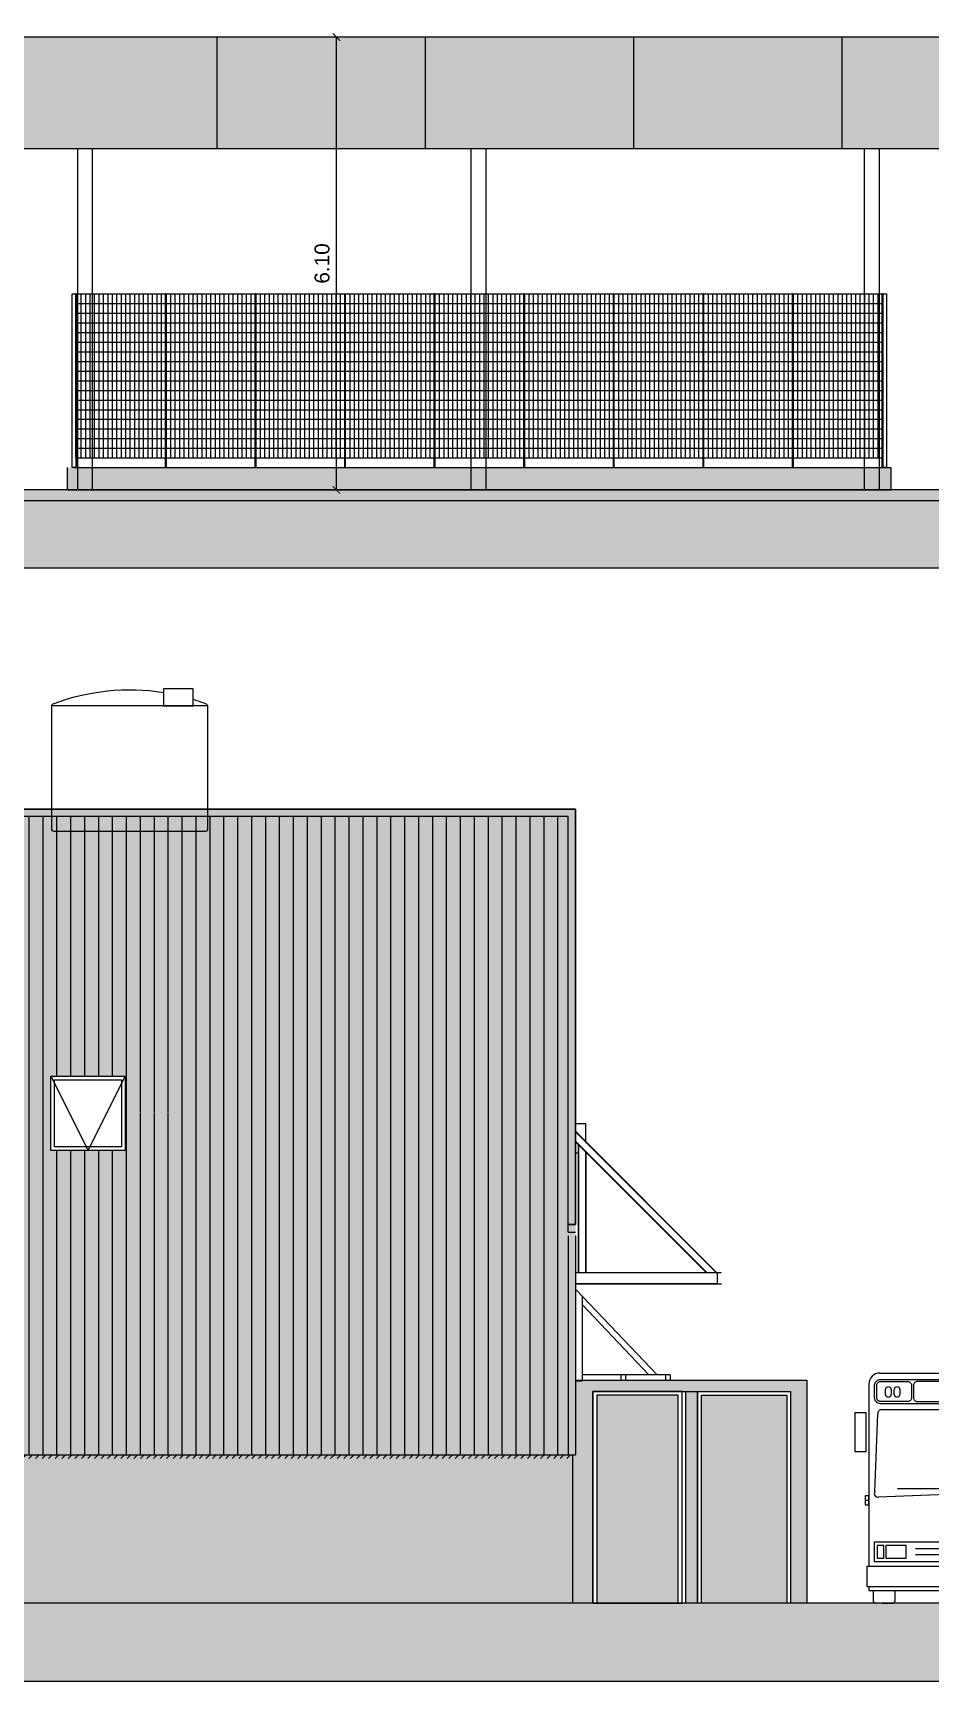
# Model space of a CAD drawing. Header units: inches. Extents: x -309 to 190, y -1585 to -1350.
# Drawn here: x 148.09 to 160.18, y -1456.36 to -1434.15 of the extents above; entities that cross this region are included whole.
import ezdxf

# ---------------------------------------------------------------- set-up
doc = ezdxf.new("R2010")
doc.units = ezdxf.units.IN
doc.header["$MEASUREMENT"] = 0
doc.header["$PDMODE"] = 3
doc.linetypes.add('HIDDEN', pattern=[0.375, 0.25, -0.125])
doc.layers.get('0').update_dxf_attribs({"color": 9, "linetype": 'CONTINUOUS'})
doc.layers.get('DEFPOINTS').update_dxf_attribs({"color": 9, "linetype": 'CONTINUOUS'})
for name, color, linetype in [('01', 9, 'CONTINUOUS'), ('02', 9, 'CONTINUOUS'), ('03', 9, 'CONTINUOUS'), ('Barral', 9, 'CONTINUOUS'), ('CARP', 9, 'CONTINUOUS'), ('color gris', 9, 'CONTINUOUS'), ('COLOR MURO MUNI', 9, 'CONTINUOUS'), ('condensador', 9, 'HIDDEN'), ('esca', 9, 'CONTINUOUS'), ('FMR', 9, 'CONTINUOUS'), ('referencias', 9, 'CONTINUOUS'), ('sombras', 9, 'CONTINUOUS')]:
    doc.layers.add(name, color=color, linetype=linetype)
doc.layers.add('color +', color=9, linetype='CONTINUOUS', lineweight=18)
doc.styles.add('ROMANS', font='arial.ttf')
doc.styles.get("Standard").update_dxf_attribs({"font": 'arial.ttf'})
doc.dimstyles.new('SERR', dxfattribs={"dimscale": 0, "dimtxt": 0.2, "dimasz": 0.1, "dimexe": 0, "dimexo": 0, "dimgap": 0.09, "dimtad": 1, "dimzin": 0, "dimdsep": 46, "dimtxsty": 'ROMANS', "dimblk1": 'ARCHTICK', "dimblk2": 'ARCHTICK', "dimsah": 1, "dimcen": 0, "dimclrd": 9, "dimclre": 9, "dimclrt": 9, "dimadec": 0, "dimazin": 0, "dimtfac": 1, "dimtix": 1, "dimtofl": 0, "dimtmove": 2, "dimatfit": 3, "dimldrblk": 'ARCHTICK', "dimfxl": 1, "dimtolj": 1, "dimtzin": 0, "dimarcsym": 0})

# ---------------------------------------------------------------- blocks, each defined once
blk = doc.blocks.new('bus 6')
for p, q in [((-0.245, 2.95), (-0.245, 0.497)), ((-0.095, 3.1), (1.925, 3.1)), ((2.075, 2.95), (2.075, 0.497)), ((-0.165, 1.5), (-0.125, 2.55)), ((1.995, 1.5), (1.955, 2.55)), ((-0.293, 1.387), (-0.245, 1.387)), ((0.915, 1.467), (-0.115, 1.43)), ((0.733, 1.538), (0.139, 1.538)), ((1.264, 1.43), (0.733, 1.538)), ((0.915, 1.467), (1.945, 1.43)), ((2.123, 1.387), (2.075, 1.387)), ((-0.167, 0.827), (1.997, 0.827)), ((-0.167, 0.558), (-0.167, 0.827)), ((0.383, 0.738), (1.478, 0.738)), ((1.997, 0.827), (1.997, 0.558)), ((1.997, 0.558), (-0.167, 0.558)), ((0.383, 0.656), (1.478, 0.656)), ((-0.245, 0.221), (-0.245, 0.172)), ((-0.245, 0.172), (2.075, 0.172)), ((-0.185, 0.172), (-0.185, 0.02)), ((-0.065, 0), (-0.145, 0)), ((-0.065, 0), (0.065, 0)), ((0.105, 0.172), (0.105, 0.02)), ((1.725, 0.172), (1.725, 0.02)), ((1.895, 0), (1.765, 0)), ((1.895, 0), (1.975, 0)), ((2.015, 0.172), (2.015, 0.02)), ((2.075, 0.221), (2.075, 0.172))]:
    blk.add_line(p, q)
for points in [[(-0.167, 2.767), (-0.167, 2.935, -0.414214), (-0.087, 3.015), (1.917, 3.015, -0.414214), (1.997, 2.935), (1.997, 2.767, -0.414214), (1.917, 2.687), (-0.087, 2.687, -0.414214)], [(-0.137, 2.767), (-0.137, 2.935, -0.414214), (-0.087, 2.985), (0.28, 2.985, -0.414214), (0.33, 2.935), (0.33, 2.767, -0.414214), (0.28, 2.717), (-0.087, 2.717, -0.414214)], [(1.967, 2.767), (1.967, 2.935, 0.414214), (1.917, 2.985), (0.407, 2.985, 0.414214), (0.357, 2.935), (0.357, 2.767, 0.414214), (0.407, 2.717), (1.917, 2.717, 0.414214)]]:
    blk.add_lwpolyline(points, format="xyb", close=True)
for points in [[(-0.433, 2.565), (-0.433, 2.045), (-0.28, 2.045), (-0.28, 2.565)], [(2.263, 2.565), (2.263, 2.045), (2.11, 2.045), (2.11, 2.565)], [(-0.245, 1.325), (-0.245, 1.448), (-0.293, 1.448), (-0.293, 1.325)], [(2.075, 1.325), (2.075, 1.448), (2.123, 1.448), (2.123, 1.325)], [(0.915, 0.859), (0.844, 0.955), (0.915, 1.05), (0.986, 0.955)], [(-0.044, 0.607), (-0.044, 0.778), (-0.133, 0.778), (-0.133, 0.607)], [(0.257, 0.607), (0.257, 0.778), (-0.015, 0.778), (-0.015, 0.607)], [(1.573, 0.607), (1.573, 0.778), (1.845, 0.778), (1.845, 0.607)], [(1.874, 0.607), (1.874, 0.778), (1.963, 0.778), (1.963, 0.607)], [(-0.267, 0.221), (-0.267, 0.497), (2.097, 0.497), (2.097, 0.221)]]:
    blk.add_lwpolyline(points, close=True)
blk.add_lwpolyline([(1.854, 1.43, 0.21348), (1.864, 1.452, 0.256079), (1.85, 1.478, 0.077553), (1.768, 1.514, 0.037361), (1.671, 1.532, 0.027272), (1.536, 1.539, 0.027272), (1.402, 1.532, 0.037361), (1.305, 1.514, 0.077553), (1.223, 1.478, 0.221642), (1.209, 1.456, 0.256079)], format="xyb")
for centre, radius, start, end in [((-0.095, 2.95), 0.15, 90, 180), ((1.925, 2.95), 0.15, 0, 90), ((-0.071, 2.557), 0.0543, 104.6764, 187.9435), ((0.389, 37.962), 35.355, 269.2323, 270.8529), ((1.441, 37.962), 35.355, 269.1471, 270.7677), ((1.901, 2.557), 0.0543, 352.0565, 75.3236), ((-0.126, 1.475), 0.0463, 147.3391, 283.7363), ((1.956, 1.475), 0.0463, 256.2637, 32.6609), ((-0.145, 0.05), 0.05, 216.8699, 270), ((0.065, 0.05), 0.05, 270, 323.1301), ((1.765, 0.05), 0.05, 216.8699, 270), ((1.975, 0.05), 0.05, 270, 323.1301)]:
    blk.add_arc(centre, radius, start, end)
blk.add_text('00', height=0.1521).set_placement((-0.042, 2.769))
blk = doc.blocks.new('FDGH')
at = {"layer": '01'}
blk.add_line((-0.033, 1.691), (2.067, 1.691), dxfattribs=at)
at = {"layer": '01', "linetype": 'Continuous'}
blk.add_lwpolyline([(0.161, 1.781, 0.01597), (-0.014, 1.72, 0.291382), (-0.033, 1.691), (-0.033, 0.033, 0.414214), (0, 0), (2.034, 0, 0.414214), (2.067, 0.033), (2.067, 1.691, 0.311003), (2.046, 1.721, 0.130956), (0.561, 1.874)], format="xyb", dxfattribs=at)
blk.add_lwpolyline([(0.561, 1.691), (0.161, 1.691), (0.161, 1.921), (0.561, 1.921)], close=True, dxfattribs=at)
blk = doc.blocks.new('_ARCHTICK')
at = {"color": 0, "linetype": 'ByBlock', "const_width": 0.15}
blk.add_lwpolyline([(-0.5, -0.5), (0.5, 0.5)], dxfattribs=at)
blk = doc.blocks.new('*D133')
at = {"layer": 'COLOR MURO MUNI', "color": 9, "lineweight": -2, "transparency": 16777216}
for p, q in [((152.4, -1434.207), (152.181, -1434.207)), ((152.181, -1440.307), (152.181, -1434.207)), ((152.4, -1440.307), (152.181, -1440.307))]:
    blk.add_line(p, q, dxfattribs=at)
at = {"layer": 'DEFPOINTS', "color": 0, "transparency": 16777216}
for p in [(152.181, -1434.207), (152.4, -1434.207), (152.4, -1440.307)]:
    blk.add_point(p, dxfattribs=at)
at = {"layer": 'COLOR MURO MUNI', "color": 9, "lineweight": -2, "transparency": 16777216, "xscale": 0.1, "yscale": 0.1, "zscale": 0.1}
for p, rotation in [((152.181, -1434.207), 90), ((152.181, -1440.307), 270)]:
    blk.add_blockref('_ARCHTICK', p, dxfattribs=dict(at, rotation=rotation))
at = {"layer": 'COLOR MURO MUNI', "color": 9, "transparency": 16777216, "insert": (151.989, -1437.257), "char_height": 0.2, "attachment_point": 5, "rotation": 90, "style": 'ROMANS'}
blk.add_mtext('\\A1;6.10', dxfattribs=at)

msp = doc.modelspace()

# ---------------------------------------------------------------- hatches: boundary and pattern name
at = {"layer": 'color +'}
h = msp.add_hatch(dxfattribs=at)
h.set_pattern_fill('LINE', color=256, scale=1.5, angle=450)
h.set_pattern_definition([(90, (84.29152, 19.56942), (-0.1875, 4e-16), [])])
h.paths.add_polyline_path([(155.305, -1444.71), (140.482, -1444.71), (140.482, -1449.207), (155.305, -1449.207)])
h.paths.add_polyline_path([(145.955, -1448.706), (146.455, -1448.706)], flags=16)
h.paths.add_polyline_path([(145.835, -1448.206), (145.835, -1449.207), (144.835, -1449.207), (144.835, -1448.206)], flags=16)
h.paths.add_polyline_path([(147.215, -1448.706), (147.715, -1448.706)], flags=16)
h.paths.add_polyline_path([(144.215, -1448.705), (144.215, -1448.706), (143.715, -1448.706), (143.715, -1448.705)], flags=16)
h.paths.add_polyline_path([(148.335, -1448.206), (149.335, -1448.206), (149.335, -1449.207), (148.335, -1449.207)], flags=16)
h.paths.add_polyline_path([(142.055, -1448.206), (142.055, -1449.206), (141.055, -1449.206), (141.055, -1448.206)], flags=16)
h.paths.add_polyline_path([(149.455, -1448.696), (149.955, -1448.696), (149.955, -1448.706), (149.455, -1448.706)], flags=16)
h.paths.add_polyline_path([(150.89, -1449.206), (152.09, -1449.206)], flags=16)
h = msp.add_hatch(dxfattribs=at)
h.set_pattern_fill('LINE', color=256, scale=1.5, angle=450)
h.set_pattern_definition([(90, (84.29152, 21.36942), (-0.1875, 4e-16), [])])
h.paths.add_polyline_path([(140.482, -1453.307), (155.305, -1453.307), (155.305, -1449.207), (140.482, -1449.207)])
at = {"layer": 'color gris', "linetype": 'Continuous'}
h = msp.add_hatch(color=256, dxfattribs=at)
h.dxf.hatch_style = 1
h.paths.add_polyline_path([(148.554, -1440.007), (148.554, -1440.307), (159.654, -1440.307), (159.654, -1440.007)])
at = {"layer": 'color gris'}
msp.add_hatch(color=256, dxfattribs=at).paths.add_polyline_path([(170.804, -1440.307), (166.564, -1440.307), (164.604, -1440.307), (148.554, -1440.307), (70.824, -1440.307), (70.824, -1441.357), (170.804, -1441.357)])
h = msp.add_hatch(color=256, dxfattribs=at)
h.paths.add_polyline_path([(170.804, -1455.307), (166.564, -1455.307), (166.564, -1456.357), (170.804, -1456.357)])
edge = h.paths.add_edge_path()
edge.add_line((70.824, -1455.457), (66.804, -1455.457))
edge.add_line((66.804, -1455.457), (66.804, -1455.557))
edge.add_arc((62.804, -1534.587), 79.132, 87.10255, 92.89745)
edge.add_line((58.804, -1455.557), (58.804, -1456.357))
edge.add_line((58.804, -1456.357), (70.824, -1456.357))
edge.add_line((70.824, -1456.357), (70.824, -1455.457))
h.paths.add_polyline_path([(64.277, -1455.5), (64.29, -1455.487), (64.303, -1455.5), (64.351, -1455.5), (64.364, -1455.487), (64.378, -1455.5)], flags=16)
h.paths.add_polyline_path([(75.044, -1455.307), (70.824, -1455.307), (70.824, -1456.357), (75.044, -1456.357)])
h.paths.add_polyline_path([(166.564, -1455.307), (75.044, -1455.307), (75.044, -1456.357), (166.564, -1456.357)])
edge = h.paths.add_edge_path()
edge.add_line((179.308, -1456.357), (179.308, -1455.457))
edge.add_arc((178.804, -1534.587), 79.132, 89.63548, 92.89745)
edge.add_line((174.804, -1455.557), (174.804, -1455.457))
edge.add_line((174.804, -1455.457), (170.804, -1455.457))
edge.add_line((170.804, -1455.457), (170.804, -1456.357))
edge.add_line((170.804, -1456.357), (179.308, -1456.357))
at = {"layer": 'esca'}
h = msp.add_hatch(color=256, dxfattribs=at)
h.dxf.hatch_style = 1
h.paths.add_polyline_path([(155.405, -1444.61), (140.382, -1444.61), (140.382, -1449.307), (155.405, -1449.307)])
h.paths.add_polyline_path([(145.955, -1448.706), (146.455, -1448.706)], flags=16)
h.paths.add_polyline_path([(145.835, -1448.206), (145.835, -1449.207), (144.835, -1449.207), (144.835, -1448.206)], flags=16)
h.paths.add_polyline_path([(147.215, -1448.706), (147.715, -1448.706)], flags=16)
h.paths.add_polyline_path([(144.215, -1448.705), (144.215, -1448.706), (143.715, -1448.706), (143.715, -1448.705)], flags=16)
h.paths.add_polyline_path([(148.335, -1448.206), (149.335, -1448.206), (149.335, -1449.207), (148.335, -1449.207)], flags=16)
h.paths.add_polyline_path([(142.055, -1448.206), (142.055, -1449.206), (141.055, -1449.206), (141.055, -1448.206)], flags=16)
h.paths.add_polyline_path([(149.455, -1448.706), (149.955, -1448.706)], flags=16)
h.paths.add_polyline_path([(150.89, -1449.206), (152.09, -1449.206)], flags=16)
h = msp.add_hatch(color=256, dxfattribs=at)
h.dxf.hatch_style = 1
h.paths.add_polyline_path([(140.482, -1453.307), (155.405, -1453.307), (155.405, -1449.307), (140.482, -1449.307), (140.482, -1449.207)])
at = {"layer": 'referencias', "linetype": 'Continuous', "lineweight": 5}
h = msp.add_hatch(color=256, dxfattribs=at)
h.dxf.hatch_style = 1
h.paths.add_polyline_path([(166.564, -1434.207), (108.184, -1434.207), (108.184, -1440.307), (114.079, -1440.307), (114.079, -1435.707), (164.593, -1435.707), (164.593, -1440.307), (166.564, -1440.307)])
h = msp.add_hatch(color=256, dxfattribs=at)
h.dxf.hatch_style = 1
h.paths.add_polyline_path([(158.524, -1452.307), (155.405, -1452.307), (155.405, -1453.307), (155.365, -1453.307), (155.365, -1455.307), (155.639, -1455.307), (155.639, -1452.457), (158.299, -1452.457), (158.299, -1455.307), (158.524, -1455.307)])
h = msp.add_hatch(color=256, dxfattribs=at)
h.dxf.hatch_style = 1
h.paths.add_polyline_path([(156.789, -1452.507), (155.689, -1452.507), (155.689, -1455.307), (156.789, -1455.307)])
h.paths.add_polyline_path([(158.249, -1452.507), (157.099, -1452.507), (157.099, -1455.307), (158.249, -1455.307)])
h.paths.add_polyline_path([(157.049, -1452.457), (156.889, -1452.457), (156.889, -1455.307), (157.049, -1455.307)])
h = msp.add_hatch(color=256, dxfattribs=at)
h.dxf.hatch_style = 1
h.paths.add_polyline_path([(155.365, -1455.307), (104.934, -1455.307), (104.934, -1453.307), (155.365, -1453.307)])
at = {"layer": 'sombras'}
h = msp.add_hatch(dxfattribs=at)
h.set_pattern_fill('LINE', color=256, scale=0.5, angle=45)
h.set_pattern_definition([(45, (49.59016, 16.46942), (-0.0441941738, 0.0441941738), [])])
h.paths.add_polyline_path([(140.382, -1453.307), (140.382, -1453.357), (155.365, -1453.357), (155.365, -1453.307)])
h.paths.add_polyline_path([(133.014, -1453.357), (133.014, -1453.307), (104.934, -1453.307), (104.934, -1453.357)])

# ---------------------------------------------------------------- linework, layer by layer
at = {"linetype": 'Continuous'}
for p, q in [((148.673, -1439.877), (148.673, -1437.667)), ((148.68, -1437.667), (149.887, -1437.667)), ((148.68, -1437.667), (148.68, -1439.877)), ((148.68, -1439.877), (148.68, -1437.667)), ((148.74, -1437.667), (148.74, -1439.877)), ((148.8, -1437.667), (148.8, -1439.877)), ((148.86, -1437.667), (148.86, -1439.877)), ((148.92, -1437.667), (148.92, -1439.877)), ((148.98, -1437.667), (148.98, -1439.877)), ((149.04, -1437.667), (149.04, -1439.877)), ((149.1, -1437.667), (149.1, -1439.877)), ((149.16, -1437.667), (149.16, -1439.877)), ((149.22, -1437.667), (149.22, -1439.877)), ((149.28, -1437.667), (149.28, -1439.877)), ((149.34, -1437.667), (149.34, -1439.877)), ((149.4, -1437.667), (149.4, -1439.877)), ((149.46, -1437.667), (149.46, -1439.877)), ((149.52, -1437.667), (149.52, -1439.877)), ((149.58, -1437.667), (149.58, -1439.877)), ((149.64, -1437.667), (149.64, -1439.877)), ((149.7, -1437.667), (149.7, -1439.877)), ((149.76, -1437.667), (149.76, -1439.877)), ((149.82, -1437.667), (149.82, -1439.877)), ((149.88, -1437.667), (149.88, -1439.877)), ((149.88, -1437.667), (149.88, -1439.877)), ((149.88, -1439.877), (149.88, -1437.667)), ((149.887, -1437.667), (149.887, -1439.877)), ((149.887, -1437.667), (151.094, -1437.667)), ((149.887, -1437.667), (149.887, -1439.877)), ((149.887, -1439.877), (149.887, -1437.667)), ((149.947, -1437.667), (149.947, -1439.877)), ((150.007, -1437.667), (150.007, -1439.877)), ((150.067, -1437.667), (150.067, -1439.877)), ((150.127, -1437.667), (150.127, -1439.877)), ((150.187, -1437.667), (150.187, -1439.877)), ((150.247, -1437.667), (150.247, -1439.877)), ((150.307, -1437.667), (150.307, -1439.877)), ((150.367, -1437.667), (150.367, -1439.877)), ((150.427, -1437.667), (150.427, -1439.877)), ((150.487, -1437.667), (150.487, -1439.877)), ((150.547, -1437.667), (150.547, -1439.877)), ((150.607, -1437.667), (150.607, -1439.877)), ((150.667, -1437.667), (150.667, -1439.877)), ((150.727, -1437.667), (150.727, -1439.877)), ((150.787, -1437.667), (150.787, -1439.877)), ((150.847, -1437.667), (150.847, -1439.877)), ((150.907, -1437.667), (150.907, -1439.877)), ((150.967, -1437.667), (150.967, -1439.877)), ((151.027, -1437.667), (151.027, -1439.877)), ((151.087, -1437.667), (151.087, -1439.877)), ((151.087, -1437.667), (151.087, -1439.877)), ((151.087, -1439.877), (151.087, -1437.667)), ((151.094, -1437.667), (151.094, -1439.877)), ((151.094, -1437.667), (152.301, -1437.667)), ((151.094, -1437.667), (151.094, -1439.877)), ((151.094, -1439.877), (151.094, -1437.667)), ((151.154, -1437.667), (151.154, -1439.877)), ((151.214, -1437.667), (151.214, -1439.877)), ((151.274, -1437.667), (151.274, -1439.877)), ((151.334, -1437.667), (151.334, -1439.877)), ((151.394, -1437.667), (151.394, -1439.877)), ((151.454, -1437.667), (151.454, -1439.877)), ((151.514, -1437.667), (151.514, -1439.877)), ((151.574, -1437.667), (151.574, -1439.877)), ((151.634, -1437.667), (151.634, -1439.877)), ((151.694, -1437.667), (151.694, -1439.877)), ((151.754, -1437.667), (151.754, -1439.877)), ((151.814, -1437.667), (151.814, -1439.877)), ((151.874, -1437.667), (151.874, -1439.877)), ((151.934, -1437.667), (151.934, -1439.877)), ((151.994, -1437.667), (151.994, -1439.877)), ((152.054, -1437.667), (152.054, -1439.877)), ((152.114, -1437.667), (152.114, -1439.877)), ((152.174, -1437.667), (152.174, -1439.877)), ((152.234, -1437.667), (152.234, -1439.877)), ((152.294, -1437.667), (152.294, -1439.877)), ((152.294, -1437.667), (152.294, -1439.877)), ((152.294, -1439.877), (152.294, -1437.667)), ((152.301, -1437.667), (152.301, -1439.877)), ((152.301, -1437.667), (153.508, -1437.667)), ((152.301, -1437.667), (152.301, -1439.877)), ((152.301, -1439.877), (152.301, -1437.667)), ((152.361, -1437.667), (152.361, -1439.877)), ((152.421, -1437.667), (152.421, -1439.877)), ((152.481, -1437.667), (152.481, -1439.877)), ((152.541, -1437.667), (152.541, -1439.877)), ((152.601, -1437.667), (152.601, -1439.877)), ((152.661, -1437.667), (152.661, -1439.877)), ((152.721, -1437.667), (152.721, -1439.877)), ((152.781, -1437.667), (152.781, -1439.877)), ((152.841, -1437.667), (152.841, -1439.877)), ((152.901, -1437.667), (152.901, -1439.877)), ((152.961, -1437.667), (152.961, -1439.877)), ((153.021, -1437.667), (153.021, -1439.877)), ((153.081, -1437.667), (153.081, -1439.877)), ((153.141, -1437.667), (153.141, -1439.877)), ((153.201, -1437.667), (153.201, -1439.877)), ((153.261, -1437.667), (153.261, -1439.877)), ((153.321, -1437.667), (153.321, -1439.877)), ((153.381, -1437.667), (153.381, -1439.877)), ((153.441, -1437.667), (153.441, -1439.877)), ((153.501, -1437.667), (153.501, -1439.877)), ((153.501, -1437.667), (153.501, -1439.877)), ((153.501, -1439.877), (153.501, -1437.667)), ((153.508, -1437.667), (153.508, -1439.877)), ((153.508, -1437.667), (154.715, -1437.667)), ((153.508, -1437.667), (153.508, -1439.877)), ((153.508, -1439.877), (153.508, -1437.667)), ((153.568, -1437.667), (153.568, -1439.877)), ((153.628, -1437.667), (153.628, -1439.877)), ((153.688, -1437.667), (153.688, -1439.877)), ((153.748, -1437.667), (153.748, -1439.877)), ((153.808, -1437.667), (153.808, -1439.877)), ((153.868, -1437.667), (153.868, -1439.877)), ((153.928, -1437.667), (153.928, -1439.877)), ((153.988, -1437.667), (153.988, -1439.877)), ((154.048, -1437.667), (154.048, -1439.877)), ((154.108, -1437.667), (154.108, -1439.877)), ((154.168, -1437.667), (154.168, -1439.877)), ((154.228, -1437.667), (154.228, -1439.877)), ((154.288, -1437.667), (154.288, -1439.877)), ((154.348, -1437.667), (154.348, -1439.877)), ((154.408, -1437.667), (154.408, -1439.877)), ((154.468, -1437.667), (154.468, -1439.877)), ((154.528, -1437.667), (154.528, -1439.877)), ((154.588, -1437.667), (154.588, -1439.877)), ((154.648, -1437.667), (154.648, -1439.877)), ((154.648, -1437.667), (154.648, -1439.877)), ((154.708, -1437.667), (154.708, -1439.877)), ((154.708, -1437.667), (154.708, -1439.877)), ((154.708, -1439.877), (154.708, -1437.667)), ((154.708, -1437.667), (154.708, -1439.877)), ((154.708, -1437.667), (154.708, -1439.877)), ((154.708, -1439.877), (154.708, -1437.667)), ((154.715, -1437.667), (154.715, -1439.877)), ((154.715, -1437.667), (159.543, -1437.667)), ((154.715, -1437.667), (154.715, -1439.877)), ((154.715, -1439.877), (154.715, -1437.667)), ((154.715, -1437.667), (154.715, -1439.877)), ((154.715, -1437.667), (155.922, -1437.667)), ((154.715, -1437.667), (154.715, -1439.877)), ((154.715, -1439.877), (154.715, -1437.667)), ((154.775, -1437.667), (154.775, -1439.877)), ((154.835, -1437.667), (154.835, -1439.877)), ((154.895, -1437.667), (154.895, -1439.877)), ((154.955, -1437.667), (154.955, -1439.877)), ((155.015, -1437.667), (155.015, -1439.877)), ((155.075, -1437.667), (155.075, -1439.877)), ((155.135, -1437.667), (155.135, -1439.877)), ((155.195, -1437.667), (155.195, -1439.877)), ((155.255, -1437.667), (155.255, -1439.877)), ((155.315, -1437.667), (155.315, -1439.877)), ((155.375, -1437.667), (155.375, -1439.877)), ((155.435, -1437.667), (155.435, -1439.877)), ((155.495, -1437.667), (155.495, -1439.877)), ((155.555, -1437.667), (155.555, -1439.877)), ((155.615, -1437.667), (155.615, -1439.877)), ((155.675, -1437.667), (155.675, -1439.877)), ((155.735, -1437.667), (155.735, -1439.877)), ((155.795, -1437.667), (155.795, -1439.877)), ((155.855, -1437.667), (155.855, -1439.877)), ((155.855, -1437.667), (155.855, -1439.877)), ((155.915, -1437.667), (155.915, -1439.877)), ((155.915, -1437.667), (155.915, -1439.877)), ((155.915, -1439.877), (155.915, -1437.667)), ((155.915, -1437.667), (155.915, -1439.877)), ((155.915, -1437.667), (155.915, -1439.877)), ((155.915, -1439.877), (155.915, -1437.667)), ((155.922, -1437.667), (155.922, -1439.877)), ((155.922, -1437.667), (155.922, -1439.877)), ((155.922, -1439.877), (155.922, -1437.667)), ((155.922, -1437.667), (155.922, -1439.877)), ((155.922, -1437.667), (157.129, -1437.667)), ((155.922, -1437.667), (155.922, -1439.877)), ((155.922, -1439.877), (155.922, -1437.667)), ((155.982, -1437.667), (155.982, -1439.877)), ((156.042, -1437.667), (156.042, -1439.877)), ((156.102, -1437.667), (156.102, -1439.877)), ((156.162, -1437.667), (156.162, -1439.877)), ((156.222, -1437.667), (156.222, -1439.877)), ((156.282, -1437.667), (156.282, -1439.877)), ((156.342, -1437.667), (156.342, -1439.877)), ((156.402, -1437.667), (156.402, -1439.877)), ((156.462, -1437.667), (156.462, -1439.877)), ((156.522, -1437.667), (156.522, -1439.877)), ((156.582, -1437.667), (156.582, -1439.877)), ((156.642, -1437.667), (156.642, -1439.877)), ((156.702, -1437.667), (156.702, -1439.877)), ((156.762, -1437.667), (156.762, -1439.877)), ((156.822, -1437.667), (156.822, -1439.877)), ((156.882, -1437.667), (156.882, -1439.877)), ((156.942, -1437.667), (156.942, -1439.877)), ((157.002, -1437.667), (157.002, -1439.877)), ((157.062, -1437.667), (157.062, -1439.877)), ((157.062, -1437.667), (157.062, -1439.877)), ((157.122, -1437.667), (157.122, -1439.877)), ((157.122, -1437.667), (157.122, -1439.877)), ((157.122, -1439.877), (157.122, -1437.667)), ((157.122, -1437.667), (157.122, -1439.877)), ((157.122, -1437.667), (157.122, -1439.877)), ((157.122, -1439.877), (157.122, -1437.667)), ((157.129, -1437.667), (157.129, -1439.877)), ((157.129, -1437.667), (157.129, -1439.877)), ((157.129, -1439.877), (157.129, -1437.667)), ((157.129, -1437.667), (157.129, -1439.877)), ((157.129, -1437.667), (158.336, -1437.667)), ((157.129, -1437.667), (157.129, -1439.877)), ((157.129, -1439.877), (157.129, -1437.667)), ((157.189, -1437.667), (157.189, -1439.877)), ((157.249, -1437.667), (157.249, -1439.877)), ((157.309, -1437.667), (157.309, -1439.877)), ((157.369, -1437.667), (157.369, -1439.877)), ((157.429, -1437.667), (157.429, -1439.877)), ((157.489, -1437.667), (157.489, -1439.877)), ((157.549, -1437.667), (157.549, -1439.877)), ((157.609, -1437.667), (157.609, -1439.877)), ((157.669, -1437.667), (157.669, -1439.877)), ((157.729, -1437.667), (157.729, -1439.877)), ((157.789, -1437.667), (157.789, -1439.877)), ((157.849, -1437.667), (157.849, -1439.877)), ((157.909, -1437.667), (157.909, -1439.877)), ((157.969, -1437.667), (157.969, -1439.877)), ((158.029, -1437.667), (158.029, -1439.877)), ((158.089, -1437.667), (158.089, -1439.877)), ((158.149, -1437.667), (158.149, -1439.877)), ((158.209, -1437.667), (158.209, -1439.877)), ((158.269, -1437.667), (158.269, -1439.877)), ((158.269, -1437.667), (158.269, -1439.877)), ((158.329, -1437.667), (158.329, -1439.877)), ((158.329, -1437.667), (158.329, -1439.877)), ((158.329, -1439.877), (158.329, -1437.667)), ((158.329, -1437.667), (158.329, -1439.877)), ((158.329, -1437.667), (158.329, -1439.877)), ((158.329, -1439.877), (158.329, -1437.667)), ((158.336, -1437.667), (158.336, -1439.877)), ((158.336, -1437.667), (158.336, -1439.877)), ((158.336, -1439.877), (158.336, -1437.667)), ((158.336, -1437.667), (158.336, -1439.877)), ((158.336, -1437.667), (159.543, -1437.667)), ((158.336, -1437.667), (158.336, -1439.877)), ((158.336, -1439.877), (158.336, -1437.667)), ((158.396, -1437.667), (158.396, -1439.877)), ((158.456, -1437.667), (158.456, -1439.877)), ((158.516, -1437.667), (158.516, -1439.877)), ((158.576, -1437.667), (158.576, -1439.877)), ((158.636, -1437.667), (158.636, -1439.877)), ((158.696, -1437.667), (158.696, -1439.877)), ((158.756, -1437.667), (158.756, -1439.877)), ((158.816, -1437.667), (158.816, -1439.877)), ((158.876, -1437.667), (158.876, -1439.877)), ((158.936, -1437.667), (158.936, -1439.877)), ((158.996, -1437.667), (158.996, -1439.877)), ((159.056, -1437.667), (159.056, -1439.877)), ((159.116, -1437.667), (159.116, -1439.877)), ((159.176, -1437.667), (159.176, -1439.877)), ((159.236, -1437.667), (159.236, -1439.877)), ((159.296, -1437.667), (159.296, -1439.877)), ((159.356, -1437.667), (159.356, -1439.877)), ((159.416, -1437.667), (159.416, -1439.877)), ((159.476, -1437.667), (159.476, -1439.877)), ((159.536, -1437.667), (159.536, -1439.877)), ((159.536, -1437.667), (159.536, -1439.877)), ((159.536, -1439.877), (159.536, -1437.667)), ((159.543, -1437.667), (159.543, -1439.877)), ((159.543, -1437.667), (159.543, -1439.877)), ((159.543, -1439.877), (159.543, -1437.667)), ((148.68, -1437.797), (149.88, -1437.797)), ((148.68, -1437.927), (149.88, -1437.927)), ((149.887, -1437.797), (151.087, -1437.797)), ((149.887, -1437.927), (151.087, -1437.927)), ((151.094, -1437.797), (152.294, -1437.797)), ((151.094, -1437.927), (152.294, -1437.927)), ((152.301, -1437.797), (153.501, -1437.797)), ((152.301, -1437.927), (153.501, -1437.927)), ((153.508, -1437.797), (154.708, -1437.797)), ((153.508, -1437.927), (154.708, -1437.927)), ((154.715, -1437.797), (159.543, -1437.797)), ((154.715, -1437.797), (155.915, -1437.797)), ((154.715, -1437.927), (159.543, -1437.927)), ((154.715, -1437.927), (155.915, -1437.927)), ((155.922, -1437.797), (157.122, -1437.797)), ((155.922, -1437.927), (157.122, -1437.927)), ((157.129, -1437.797), (158.329, -1437.797)), ((157.129, -1437.927), (158.329, -1437.927)), ((158.336, -1437.797), (159.536, -1437.797)), ((158.336, -1437.927), (159.536, -1437.927)), ((148.68, -1438.057), (149.88, -1438.057)), ((148.68, -1438.187), (149.88, -1438.187)), ((149.887, -1438.057), (151.087, -1438.057)), ((149.887, -1438.187), (151.087, -1438.187)), ((151.094, -1438.057), (152.294, -1438.057)), ((151.094, -1438.187), (152.294, -1438.187)), ((152.301, -1438.057), (153.501, -1438.057)), ((152.301, -1438.187), (153.501, -1438.187)), ((153.508, -1438.057), (154.708, -1438.057)), ((153.508, -1438.187), (154.708, -1438.187)), ((154.715, -1438.057), (159.543, -1438.057)), ((154.715, -1438.057), (155.915, -1438.057)), ((154.715, -1438.187), (159.543, -1438.187)), ((154.715, -1438.187), (155.915, -1438.187)), ((155.922, -1438.057), (157.122, -1438.057)), ((155.922, -1438.187), (157.122, -1438.187)), ((157.129, -1438.057), (158.329, -1438.057)), ((157.129, -1438.187), (158.329, -1438.187)), ((158.336, -1438.057), (159.536, -1438.057)), ((158.336, -1438.187), (159.536, -1438.187)), ((148.68, -1438.317), (149.88, -1438.317)), ((148.68, -1438.447), (149.88, -1438.447)), ((149.887, -1438.317), (151.087, -1438.317)), ((149.887, -1438.447), (151.087, -1438.447)), ((151.094, -1438.317), (152.294, -1438.317)), ((151.094, -1438.447), (152.294, -1438.447)), ((152.301, -1438.317), (153.501, -1438.317)), ((152.301, -1438.447), (153.501, -1438.447)), ((153.508, -1438.317), (154.708, -1438.317)), ((153.508, -1438.447), (154.708, -1438.447)), ((154.715, -1438.317), (159.543, -1438.317)), ((154.715, -1438.317), (155.915, -1438.317)), ((154.715, -1438.447), (159.543, -1438.447)), ((154.715, -1438.447), (155.915, -1438.447)), ((155.922, -1438.317), (157.122, -1438.317)), ((155.922, -1438.447), (157.122, -1438.447)), ((157.129, -1438.317), (158.329, -1438.317)), ((157.129, -1438.447), (158.329, -1438.447)), ((158.336, -1438.317), (159.536, -1438.317)), ((158.336, -1438.447), (159.536, -1438.447)), ((148.68, -1438.577), (149.88, -1438.577)), ((149.887, -1438.577), (151.087, -1438.577)), ((151.094, -1438.577), (152.294, -1438.577)), ((152.301, -1438.577), (153.501, -1438.577)), ((153.508, -1438.577), (154.708, -1438.577)), ((154.715, -1438.577), (159.543, -1438.577)), ((154.715, -1438.577), (155.915, -1438.577)), ((155.922, -1438.577), (157.122, -1438.577)), ((157.129, -1438.577), (158.329, -1438.577)), ((158.336, -1438.577), (159.536, -1438.577)), ((148.68, -1438.707), (149.88, -1438.707)), ((148.68, -1438.837), (149.88, -1438.837)), ((149.887, -1438.707), (151.087, -1438.707)), ((149.887, -1438.837), (151.087, -1438.837)), ((151.094, -1438.707), (152.294, -1438.707)), ((151.094, -1438.837), (152.294, -1438.837)), ((152.301, -1438.707), (153.501, -1438.707)), ((152.301, -1438.837), (153.501, -1438.837)), ((153.508, -1438.707), (154.708, -1438.707)), ((153.508, -1438.837), (154.708, -1438.837)), ((154.715, -1438.707), (159.543, -1438.707)), ((154.715, -1438.707), (155.915, -1438.707)), ((154.715, -1438.837), (159.543, -1438.837)), ((154.715, -1438.837), (155.915, -1438.837)), ((155.922, -1438.707), (157.122, -1438.707)), ((155.922, -1438.837), (157.122, -1438.837)), ((157.129, -1438.707), (158.329, -1438.707)), ((157.129, -1438.837), (158.329, -1438.837)), ((158.336, -1438.707), (159.536, -1438.707)), ((158.336, -1438.837), (159.536, -1438.837)), ((148.68, -1438.967), (149.88, -1438.967)), ((148.68, -1439.097), (149.88, -1439.097)), ((149.887, -1438.967), (151.087, -1438.967)), ((149.887, -1439.097), (151.087, -1439.097)), ((151.094, -1438.967), (152.294, -1438.967)), ((151.094, -1439.097), (152.294, -1439.097)), ((152.301, -1438.967), (153.501, -1438.967)), ((152.301, -1439.097), (153.501, -1439.097)), ((153.508, -1438.967), (154.708, -1438.967)), ((153.508, -1439.097), (154.708, -1439.097)), ((154.715, -1438.967), (159.543, -1438.967)), ((154.715, -1438.967), (155.915, -1438.967)), ((154.715, -1439.097), (159.543, -1439.097)), ((154.715, -1439.097), (155.915, -1439.097)), ((155.922, -1438.967), (157.122, -1438.967)), ((155.922, -1439.097), (157.122, -1439.097)), ((157.129, -1438.967), (158.329, -1438.967)), ((157.129, -1439.097), (158.329, -1439.097)), ((158.336, -1438.967), (159.536, -1438.967)), ((158.336, -1439.097), (159.536, -1439.097)), ((148.68, -1439.227), (149.88, -1439.227)), ((149.887, -1439.227), (151.087, -1439.227)), ((151.094, -1439.227), (152.294, -1439.227)), ((152.301, -1439.227), (153.501, -1439.227)), ((153.508, -1439.227), (154.708, -1439.227)), ((154.715, -1439.227), (159.543, -1439.227)), ((154.715, -1439.227), (155.915, -1439.227)), ((155.922, -1439.227), (157.122, -1439.227)), ((157.129, -1439.227), (158.329, -1439.227)), ((158.336, -1439.227), (159.536, -1439.227)), ((148.68, -1439.357), (149.88, -1439.357)), ((148.68, -1439.487), (149.88, -1439.487)), ((149.887, -1439.357), (151.087, -1439.357)), ((149.887, -1439.487), (151.087, -1439.487)), ((151.094, -1439.357), (152.294, -1439.357)), ((151.094, -1439.487), (152.294, -1439.487)), ((152.301, -1439.357), (153.501, -1439.357)), ((152.301, -1439.487), (153.501, -1439.487)), ((153.508, -1439.357), (154.708, -1439.357)), ((153.508, -1439.487), (154.708, -1439.487)), ((154.715, -1439.357), (159.543, -1439.357)), ((154.715, -1439.357), (155.915, -1439.357)), ((154.715, -1439.487), (159.543, -1439.487)), ((154.715, -1439.487), (155.915, -1439.487)), ((155.922, -1439.357), (157.122, -1439.357)), ((155.922, -1439.487), (157.122, -1439.487)), ((157.129, -1439.357), (158.329, -1439.357)), ((157.129, -1439.487), (158.329, -1439.487)), ((158.336, -1439.357), (159.536, -1439.357)), ((158.336, -1439.487), (159.536, -1439.487)), ((148.68, -1439.617), (149.88, -1439.617)), ((148.68, -1439.747), (149.88, -1439.747)), ((149.887, -1439.617), (151.087, -1439.617)), ((149.887, -1439.747), (151.087, -1439.747)), ((151.094, -1439.617), (152.294, -1439.617)), ((151.094, -1439.747), (152.294, -1439.747)), ((152.301, -1439.617), (153.501, -1439.617)), ((152.301, -1439.747), (153.501, -1439.747)), ((153.508, -1439.617), (154.708, -1439.617)), ((153.508, -1439.747), (154.708, -1439.747)), ((154.715, -1439.617), (159.543, -1439.617)), ((154.715, -1439.617), (155.915, -1439.617)), ((154.715, -1439.747), (159.543, -1439.747)), ((154.715, -1439.747), (155.915, -1439.747)), ((155.922, -1439.617), (157.122, -1439.617)), ((155.922, -1439.747), (157.122, -1439.747)), ((157.129, -1439.617), (158.329, -1439.617)), ((157.129, -1439.747), (158.329, -1439.747)), ((158.336, -1439.617), (159.536, -1439.617)), ((158.336, -1439.747), (159.536, -1439.747)), ((148.554, -1440.007), (148.554, -1440.307)), ((148.638, -1440.007), (159.654, -1440.007)), ((148.68, -1439.877), (149.887, -1439.877)), ((149.887, -1439.877), (151.094, -1439.877)), ((151.094, -1439.877), (152.301, -1439.877)), ((152.301, -1439.877), (153.508, -1439.877)), ((153.508, -1439.877), (154.715, -1439.877)), ((154.715, -1439.877), (159.543, -1439.877)), ((154.715, -1439.877), (155.922, -1439.877)), ((155.922, -1439.877), (157.129, -1439.877)), ((157.129, -1439.877), (158.336, -1439.877)), ((158.336, -1439.877), (159.543, -1439.877)), ((159.654, -1440.007), (159.654, -1440.307)), ((148.569, -1440.307), (159.654, -1440.307))]:
    msp.add_line(p, q, dxfattribs=at)
for p, q in [((155.415, -1451.092), (155.495, -1451.172)), ((155.415, -1451.092), (156.503, -1452.23)), ((155.491, -1451.17), (155.491, -1452.31)), ((155.495, -1451.172), (155.495, -1452.31)), ((155.495, -1451.285), (156.39, -1452.23)), ((155.415, -1452.31), (155.495, -1452.31)), ((156.678, -1452.23), (155.495, -1452.23)), ((156.015, -1452.23), (156.015, -1452.307)), ((156.078, -1452.23), (156.078, -1452.307)), ((156.615, -1452.23), (156.615, -1452.307)), ((156.678, -1452.23), (156.678, -1452.307))]:
    msp.add_line(p, q)
for points in [[(148.693, -1435.707), (148.693, -1440.307)], [(148.893, -1435.707), (148.893, -1440.307)], [(153.993, -1435.707), (153.993, -1440.307)], [(154.193, -1435.707), (154.193, -1440.307)], [(159.293, -1435.707), (159.293, -1440.307)], [(159.493, -1435.707), (159.493, -1440.307)], [(174.804, -1440.557), (174.804, -1440.457), (170.804, -1440.457), (170.804, -1440.307), (70.824, -1440.307), (70.824, -1440.457), (66.804, -1440.457), (66.804, -1440.557)], [(58.804, -1440.557), (58.804, -1441.357), (174.804, -1441.357), (179.308, -1441.357)], [(155.541, -1449.085), (155.541, -1448.849), (155.405, -1448.849)], [(155.405, -1448.95), (157.305, -1450.85)], [(155.405, -1448.957), (157.298, -1450.85)], [(155.405, -1449.084), (157.171, -1450.85)], [(155.405, -1449.091), (157.164, -1450.85)], [(155.405, -1449.239), (155.441, -1449.239)], [(155.441, -1449.127), (155.441, -1450.85)], [(155.446, -1449.132), (155.446, -1450.85)], [(155.536, -1449.222), (155.536, -1450.85)], [(155.541, -1449.227), (155.541, -1450.85)], [(157.316, -1450.857), (155.405, -1450.857)], [(157.316, -1451.003), (155.405, -1451.003)], [(174.804, -1455.557), (174.804, -1455.457), (170.804, -1455.457), (170.804, -1455.307), (70.824, -1455.307), (70.824, -1455.457), (66.804, -1455.457), (66.804, -1455.557)], [(58.804, -1455.557), (58.804, -1456.357), (179.308, -1456.357)]]:
    msp.add_lwpolyline(points)
for points in [[(148.623, -1437.667), (148.673, -1437.667), (148.673, -1440.007), (148.623, -1440.007)], [(148.68, -1437.667), (148.673, -1437.667), (148.673, -1440.007), (148.68, -1440.007)], [(149.88, -1437.667), (149.887, -1437.667), (149.887, -1440.007), (149.88, -1440.007)], [(149.887, -1437.667), (149.88, -1437.667), (149.88, -1440.007), (149.887, -1440.007)], [(151.087, -1437.667), (151.094, -1437.667), (151.094, -1440.007), (151.087, -1440.007)], [(151.094, -1437.667), (151.087, -1437.667), (151.087, -1440.007), (151.094, -1440.007)], [(152.294, -1437.667), (152.301, -1437.667), (152.301, -1440.007), (152.294, -1440.007)], [(152.301, -1437.667), (152.294, -1437.667), (152.294, -1440.007), (152.301, -1440.007)], [(153.501, -1437.667), (153.508, -1437.667), (153.508, -1440.007), (153.501, -1440.007)], [(153.508, -1437.667), (153.501, -1437.667), (153.501, -1440.007), (153.508, -1440.007)], [(154.708, -1437.667), (154.715, -1437.667), (154.715, -1440.007), (154.708, -1440.007)], [(154.715, -1437.667), (154.708, -1437.667), (154.708, -1440.007), (154.715, -1440.007)], [(154.708, -1437.667), (154.715, -1437.667), (154.715, -1440.007), (154.708, -1440.007)], [(154.715, -1437.667), (154.708, -1437.667), (154.708, -1440.007), (154.715, -1440.007)], [(155.915, -1437.667), (155.922, -1437.667), (155.922, -1440.007), (155.915, -1440.007)], [(155.922, -1437.667), (155.915, -1437.667), (155.915, -1440.007), (155.922, -1440.007)], [(155.915, -1437.667), (155.922, -1437.667), (155.922, -1440.007), (155.915, -1440.007)], [(155.922, -1437.667), (155.915, -1437.667), (155.915, -1440.007), (155.922, -1440.007)], [(157.122, -1437.667), (157.129, -1437.667), (157.129, -1440.007), (157.122, -1440.007)], [(157.129, -1437.667), (157.122, -1437.667), (157.122, -1440.007), (157.129, -1440.007)], [(157.122, -1437.667), (157.129, -1437.667), (157.129, -1440.007), (157.122, -1440.007)], [(157.129, -1437.667), (157.122, -1437.667), (157.122, -1440.007), (157.129, -1440.007)], [(158.329, -1437.667), (158.336, -1437.667), (158.336, -1440.007), (158.329, -1440.007)], [(158.336, -1437.667), (158.329, -1437.667), (158.329, -1440.007), (158.336, -1440.007)], [(158.329, -1437.667), (158.336, -1437.667), (158.336, -1440.007), (158.329, -1440.007)], [(158.336, -1437.667), (158.329, -1437.667), (158.329, -1440.007), (158.336, -1440.007)], [(159.536, -1437.667), (159.543, -1437.667), (159.543, -1440.007), (159.536, -1440.007)], [(159.543, -1437.667), (159.536, -1437.667), (159.536, -1440.007), (159.543, -1440.007)], [(159.543, -1437.667), (159.593, -1437.667), (159.593, -1440.007), (159.543, -1440.007)]]:
    msp.add_lwpolyline(points, close=True, dxfattribs=at)
msp.add_lwpolyline([(155.405, -1450.85), (157.365, -1450.85), (157.365, -1450.85, -0.389769), (157.361, -1450.855), (157.316, -1450.857, 0.390395), (157.312, -1450.861), (157.312, -1450.999, 0.390395), (157.316, -1451.003), (157.361, -1451.005, -0.389769), (157.365, -1451.01), (157.365, -1451.01), (155.405, -1451.01)], format="xyb")
at = {"layer": '02'}
for points in [[(155.305, -1450.207), (155.405, -1450.207), (155.405, -1444.61), (140.382, -1444.61), (140.382, -1453.307), (140.482, -1453.307)], [(155.305, -1450.307), (155.305, -1444.71), (140.482, -1444.71), (140.482, -1453.307)], [(140.382, -1453.307), (155.365, -1453.307), (155.365, -1455.307), (104.934, -1455.307), (104.934, -1453.307), (133.014, -1453.307)]]:
    msp.add_lwpolyline(points, dxfattribs=at)
at = {"layer": '03', "ltscale": 0.5}
msp.add_lwpolyline([(166.564, -1434.207), (108.184, -1434.207), (108.184, -1440.307), (114.079, -1440.307), (114.079, -1435.707), (164.593, -1435.707), (164.593, -1440.307), (166.564, -1440.307)], close=True, dxfattribs=at)
at = {"layer": 'Barral'}
msp.add_lwpolyline([(148.335, -1448.206), (148.835, -1449.207), (149.335, -1448.206)], dxfattribs=at)
at = {"layer": 'CARP'}
for points in [[(148.335, -1448.206), (149.335, -1448.206), (149.335, -1449.207), (148.335, -1449.207)], [(148.385, -1448.256), (149.285, -1448.256), (149.285, -1449.157), (148.385, -1449.157)]]:
    msp.add_lwpolyline(points, close=True, dxfattribs=at)
at = {"layer": 'condensador', "linetype": 'ByBlock'}
for points in [[(170.804, -1440.457), (70.824, -1440.457)], [(156.839, -1455.307), (156.839, -1452.457)]]:
    msp.add_lwpolyline(points, dxfattribs=at)
for points in [[(155.639, -1455.307), (156.839, -1455.307), (156.839, -1452.457), (155.639, -1452.457)], [(155.689, -1455.307), (156.789, -1455.307), (156.789, -1452.507), (155.689, -1452.507)], [(156.889, -1452.457), (157.049, -1452.457), (157.049, -1455.307), (156.889, -1455.307)], [(157.049, -1452.457), (158.299, -1452.457), (158.299, -1455.307), (157.049, -1455.307)], [(157.099, -1452.507), (158.249, -1452.507), (158.249, -1455.307), (157.099, -1455.307)]]:
    msp.add_lwpolyline(points, close=True, dxfattribs=at)
at = {"layer": 'esca'}
for p, q in [((150.569, -1434.207), (150.569, -1435.707)), ((153.376, -1434.207), (153.376, -1435.707)), ((156.183, -1434.207), (156.183, -1435.707)), ((158.99, -1434.207), (158.99, -1435.707))]:
    msp.add_line(p, q, dxfattribs=at)
at = {"layer": 'FMR', "ltscale": 0.5}
for p, q in [((131.429, -1435.707), (164.593, -1435.707)), ((155.305, -1450.207), (155.405, -1450.207)), ((155.305, -1450.307), (155.405, -1450.307)), ((155.155, -1453.307), (155.405, -1453.307))]:
    msp.add_line(p, q, dxfattribs=at)
for points in [[(140.482, -1449.207), (140.382, -1449.207), (140.382, -1444.61), (155.405, -1444.61), (155.405, -1450.207), (155.305, -1450.207)], [(155.305, -1450.356), (155.305, -1453.307)], [(155.405, -1450.356), (155.405, -1453.307)], [(158.524, -1452.307), (155.405, -1452.307)], [(158.524, -1455.307), (158.524, -1452.307)], [(155.639, -1455.307), (155.639, -1452.457)], [(155.639, -1452.457), (158.299, -1452.457), (158.299, -1455.307)]]:
    msp.add_lwpolyline(points, dxfattribs=at)

# ---------------------------------------------------------------- block references
msp.add_blockref('bus 6', (159.601, -1455.307))
at = {"layer": 'color +', "xscale": -1}
msp.add_blockref('FDGH', (150.413, -1444.91), dxfattribs=at)

# ---------------------------------------------------------------- dimensions: what is measured, and where the dimension line sits
at = {"layer": 'COLOR MURO MUNI'}
dim = msp.add_linear_dim(base=(152.181, -1434.207), p1=(152.4, -1440.307), p2=(152.4, -1434.207), angle=90, dimstyle='SERR', override={"dimscale": 1, "dimfxl": 0, "dimarcsym": 1}, dxfattribs=at)
dim.commit()
dim.dimension.update_dxf_attribs({"geometry": '*D133', "text_midpoint": (151.989, -1437.257)})

doc.saveas('drawing.dxf')
